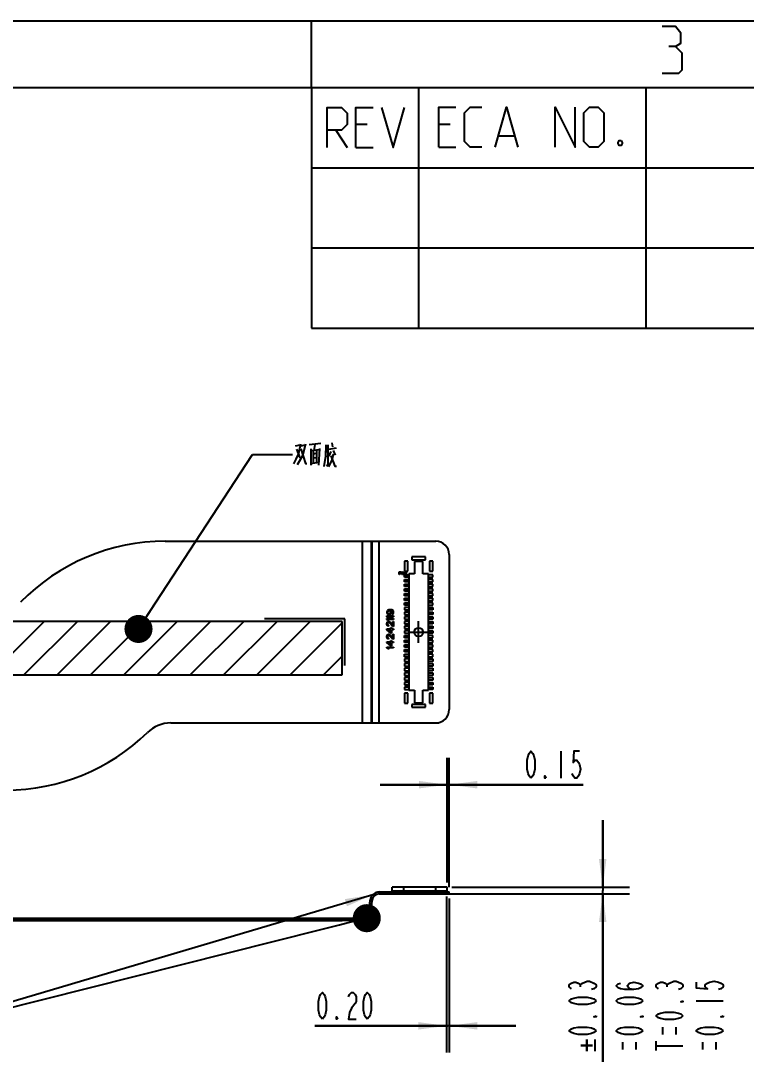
# Model space of a CAD drawing. Header units: millimetres. Extents: x 0 to 210, y 0 to 297.
# Drawn here: x 83.2 to 137.5, y 219.7 to 297 of the extents above; entities that cross this region are included whole.
import ezdxf

# ---------------------------------------------------------------- set-up
doc = ezdxf.new("R2010")
doc.units = ezdxf.units.MM
doc.header["$LTSCALE"] = 19.36
doc.layers.get('0').update_dxf_attribs({"linetype": 'CONTINUOUS'})
doc.layers.add('00_COSMETICS', color=7, linetype='CONTINUOUS')
doc.styles.get("Standard").update_dxf_attribs({"font": 'SIMPLEX.SHX', "width": 0.56})
doc.dimstyles.new('DIMSTYLE_1', dxfattribs={"dimtxt": 2, "dimasz": 2.1, "dimexe": 2, "dimexo": 0.35, "dimgap": 0.5, "dimtad": 1, "dimzin": 0, "dimdsep": 46, "dimtxsty": 'STANDARD', "dimblk": '_FILLED', "dimblk1": '_FILLED', "dimblk2": '_FILLED', "dimcen": 0.09, "dimazin": 0, "dimtol": 1, "dimtp": 0.03, "dimtm": 0.03, "dimtfac": 1, "dimtofl": 0, "dimtmove": 0, "dimatfit": 3, "dimldrblk": '_FILLED', "dimfxl": 1, "dimtolj": 1, "dimtzin": 0, "dimarcsym": 0})
doc.dimstyles.new('DIMSTYLE_3', dxfattribs={"dimtxt": 2, "dimasz": 2.1, "dimexe": 2, "dimexo": 0.35, "dimgap": 0.5, "dimtad": 1, "dimzin": 0, "dimdsep": 46, "dimtxsty": 'STANDARD', "dimblk": '_FILLED', "dimblk1": '_FILLED', "dimblk2": '_FILLED', "dimcen": 0.09, "dimazin": 0, "dimtp": 0.01, "dimtm": 0.01, "dimtfac": 1, "dimtofl": 0, "dimtmove": 0, "dimatfit": 3, "dimldrblk": '_FILLED', "dimfxl": 1, "dimtolj": 1, "dimtzin": 0, "dimarcsym": 0})
doc.dimstyles.get("Standard").update_dxf_attribs({"dimtxt": 2, "dimasz": 2.1, "dimexe": 2, "dimexo": 0.35, "dimtad": 1, "dimzin": 0, "dimdsep": 46, "dimtxsty": 'STANDARD', "dimblk": '_FILLED', "dimblk1": '_FILLED', "dimblk2": '_FILLED', "dimcen": 0.09, "dimazin": 0, "dimtol": 1, "dimtp": 0.01, "dimtm": 0.01, "dimtfac": 1, "dimtofl": 0, "dimtmove": 0, "dimatfit": 3, "dimldrblk": '_FILLED', "dimfxl": 1, "dimtolj": 1, "dimtzin": 0, "dimarcsym": 0})

# ---------------------------------------------------------------- blocks, each defined once
blk = doc.blocks.new('_FILLED')
at = {"color": 0, "linetype": 'BYBLOCK'}
blk.add_solid([(0, 0), (-1, 0.133), (-1, -0.133)], dxfattribs=at)
blk = doc.blocks.new('*D0')
at = {"color": 2}
for p, q in [((126.777, 232.192), (126.777, 237.192)), ((126.777, 237.192), (126.777, 231.937)), ((115.486, 232.192), (128.777, 232.192)), ((114.636, 231.682), (128.777, 231.682)), ((126.777, 215.35), (126.777, 231.937)), ((126.777, 231.682), (126.777, 215.35))]:
    blk.add_line(p, q, dxfattribs=at)
at = {"color": 2, "xscale": 2.1, "yscale": 2.1, "zscale": 2.1}
for p, rotation in [((126.777, 232.192), 270), ((126.777, 231.682), 90)]:
    blk.add_blockref('_FILLED', p, dxfattribs=dict(at, rotation=rotation))
blk = doc.blocks.new('*D3')
at = {"color": 2}
for p, q in [((63.866, 229.722), (63.866, 234.722)), ((63.866, 234.722), (63.866, 229.697)), ((63.866, 213.446), (63.866, 229.697)), ((63.866, 229.672), (63.866, 213.446))]:
    blk.add_line(p, q, dxfattribs=at)
at = {"color": 2, "xscale": 2.1, "yscale": 2.1, "zscale": 2.1}
for p, rotation in [((63.866, 229.722), 270), ((63.866, 229.672), 90)]:
    blk.add_blockref('_FILLED', p, dxfattribs=dict(at, rotation=rotation))
blk = doc.blocks.new('*D9')
at = {"color": 2}
for p, q in [((115.086, 231.482), (115.086, 219.817)), ((115.286, 231.332), (115.286, 219.817)), ((115.086, 221.817), (105.245, 221.817)), ((105.245, 221.817), (115.186, 221.817)), ((120.286, 221.817), (115.186, 221.817)), ((115.286, 221.817), (120.286, 221.817))]:
    blk.add_line(p, q, dxfattribs=at)
at = {"color": 2, "xscale": 2.1, "yscale": 2.1, "zscale": 2.1}
blk.add_blockref('_FILLED', (115.086, 221.817), dxfattribs=at)
at = {"color": 2, "xscale": 2.1, "yscale": 2.1, "zscale": 2.1, "rotation": 180}
blk.add_blockref('_FILLED', (115.286, 221.817), dxfattribs=at)
blk = doc.blocks.new('*D10')
at = {"color": 2}
for p, q in [((115.136, 232.542), (115.136, 241.853)), ((115.286, 232.182), (115.286, 241.853)), ((115.136, 239.853), (110.136, 239.853)), ((110.136, 239.853), (115.211, 239.853)), ((125.327, 239.853), (115.211, 239.853)), ((115.286, 239.853), (125.327, 239.853))]:
    blk.add_line(p, q, dxfattribs=at)
at = {"color": 2, "xscale": 2.1, "yscale": 2.1, "zscale": 2.1}
blk.add_blockref('_FILLED', (115.136, 239.853), dxfattribs=at)
at = {"color": 2, "xscale": 2.1, "yscale": 2.1, "zscale": 2.1, "rotation": 180}
blk.add_blockref('_FILLED', (115.286, 239.853), dxfattribs=at)

msp = doc.modelspace()

# ---------------------------------------------------------------- linework, layer by layer
at = {"color": 2}
for p, q in [((0, 297), (210, 297)), ((105, 292), (105, 297)), ((105, 292), (205, 292)), ((105, 292), (105, 274)), ((105, 292), (105, 274)), ((113, 292), (113, 274)), ((113, 292), (113, 274)), ((130, 292), (130, 274)), ((130, 292), (130, 274)), ((109.164, 289.227), (108.306, 289.227)), ((115.368, 289.243), (114.51, 289.243)), ((106.806, 288.798), (107.664, 287.512)), ((119.01, 288.385), (120.153, 288.385)), ((108.306, 287.512), (109.592, 287.512)), ((114.51, 287.528), (115.796, 287.528)), ((105, 286), (205, 286)), ((105, 280), (205, 280)), ((105, 280), (205, 280)), ((105, 274), (205, 274)), ((105, 274), (205, 274)), ((103.791, 265.201), (104.138, 265.265)), ((104.218, 265.201), (104.511, 265.265)), ((105.685, 265.362), (104.805, 265.265)), ((105.178, 264.846), (105.258, 265.297)), ((106.058, 265.265), (106.031, 264.426)), ((106.218, 265.265), (106.218, 263.684)), ((106.511, 265.426), (106.565, 265.136)), ((103.871, 264.943), (104.111, 264.297)), ((104.938, 264.975), (104.938, 263.749)), ((105.578, 264.91), (104.938, 264.814)), ((105.125, 264.846), (105.125, 263.91)), ((105.311, 264.62), (105.125, 264.588)), ((105.365, 264.846), (105.365, 263.943)), ((105.551, 263.749), (105.605, 265.007)), ((106.031, 264.426), (105.925, 263.652)), ((106.031, 264.394), (106.191, 264.426)), ((106.058, 265.136), (106.218, 265.168)), ((106.058, 264.749), (106.191, 264.814)), ((106.298, 264.943), (106.858, 265.039)), ((106.431, 264.781), (106.298, 264.426)), ((106.618, 264.846), (106.751, 264.491)), ((104.938, 263.878), (105.551, 263.975)), ((105.125, 264.297), (105.311, 264.33)), ((106.218, 263.652), (106.111, 263.781)), ((80.986, 248.07), (84.986, 252.07)), ((83.475, 248.07), (87.475, 252.07)), ((85.964, 248.07), (89.964, 252.07)), ((88.453, 248.07), (92.453, 252.07)), ((90.942, 248.07), (94.942, 252.07)), ((93.431, 248.07), (97.431, 252.07)), ((95.92, 248.07), (99.92, 252.07)), ((98.409, 248.07), (102.409, 252.07)), ((100.898, 248.07), (104.898, 252.07)), ((103.387, 248.07), (107.283, 251.965)), ((105.876, 248.07), (107.283, 249.476)), ((123.647, 242.353), (123.647, 240.353)), ((125.11, 224.737), (125.11, 224.877)), ((131.61, 224.737), (131.61, 224.877)), ((133.777, 223.687), (135.777, 223.687)), ((131.277, 221.167), (131.277, 221.727)), ((132.277, 221.167), (132.277, 221.727)), ((128.277, 220.047), (128.277, 220.607)), ((129.277, 220.047), (129.277, 220.607)), ((130.777, 219.977), (130.777, 220.677)), ((134.277, 220.047), (134.277, 220.607)), ((135.277, 220.047), (135.277, 220.607)), ((130.777, 220.327), (132.777, 220.327))]:
    msp.add_line(p, q, dxfattribs=at)
at = {"color": 7}
for p, q in [((25, 292), (205, 292)), ((105, 286), (205, 286)), ((94.047, 258.07), (114.286, 258.07)), ((115.286, 257.07), (115.286, 245.47)), ((107.283, 252.07), (43.829, 252.07)), ((107.283, 248.07), (107.283, 252.07)), ((43.829, 248.07), (107.283, 248.07)), ((94.462, 244.47), (114.286, 244.47)), ((115.136, 232.192), (111.036, 232.192)), ((111.036, 231.892), (111.036, 232.192)), ((115.136, 231.892), (115.136, 232.192)), ((109.311, 230.356), (109.386, 231.212)), ((109.46, 230.343), (109.535, 231.198)), ((110.063, 231.832), (115.286, 231.832)), ((110.063, 231.682), (115.286, 231.682)), ((115.136, 231.892), (111.036, 231.892)), ((111.086, 231.832), (111.086, 231.892)), ((115.086, 231.832), (115.086, 231.892)), ((115.286, 231.682), (115.286, 231.832)), ((42.329, 229.872), (108.783, 229.872)), ((42.329, 229.722), (108.783, 229.722)), ((107.283, 229.672), (43.829, 229.672)), ((107.283, 229.722), (107.283, 229.672))]:
    msp.add_line(p, q, dxfattribs=at)
at = {"color": 9}
for p, q in [((108.783, 258.07), (108.783, 244.47)), ((109.46, 258.07), (109.46, 244.47)), ((109.535, 244.47), (109.535, 258.07)), ((110.063, 244.47), (110.063, 258.07)), ((111.886, 231.832), (111.886, 232.192)), ((114.286, 231.682), (114.286, 232.192)), ((109.535, 231.198), (109.386, 231.212)), ((110.063, 231.682), (110.063, 231.832)), ((94.047, 229.722), (94.047, 229.872)), ((108.783, 229.722), (108.783, 229.872)), ((109.46, 230.343), (109.311, 230.356))]:
    msp.add_line(p, q, dxfattribs=at)
at = {"color": 4}
for p, q in [((107.483, 252.27), (101.483, 252.27)), ((107.483, 248.77), (107.483, 252.27))]:
    msp.add_line(p, q, dxfattribs=at)
at = {"color": 2}
for points in [[(132.215, 295.073), (132.631, 295.323), (132.631, 296.073), (132.215, 296.573), (131.215, 296.573)], [(131.215, 293.073), (132.465, 293.073), (132.715, 293.323), (132.715, 294.573), (132.215, 295.073), (131.715, 295.073)], [(106.164, 287.512), (106.164, 290.512), (107.235, 290.512), (107.664, 290.084), (107.664, 289.227), (107.235, 288.798), (106.164, 288.798)], [(108.306, 287.512), (108.306, 290.512), (109.592, 290.512)], [(110.235, 290.512), (111.092, 287.512), (111.949, 290.512)], [(114.51, 287.528), (114.51, 290.528), (115.796, 290.528)], [(117.725, 287.528), (116.868, 287.528), (116.439, 287.957), (116.439, 290.1), (116.868, 290.528), (117.725, 290.528)], [(118.725, 287.528), (119.582, 290.528), (120.439, 287.528)], [(123.225, 287.528), (123.225, 290.528), (124.725, 287.528), (124.725, 290.528)], [(125.368, 287.957), (125.368, 290.1), (125.796, 290.528), (126.439, 290.528), (126.868, 290.1), (126.868, 287.957), (126.439, 287.528), (125.796, 287.528), (125.368, 287.957)], [(128.153, 288.028), (128.225, 287.886), (128.225, 287.814), (128.153, 287.671), (128.01, 287.671), (127.939, 287.814), (127.939, 287.886), (128.01, 288.028), (128.153, 288.028)], [(104.165, 265.33), (104.005, 264.62), (103.818, 264.201), (103.631, 263.846)], [(104.538, 265.33), (104.325, 264.459), (103.925, 263.781)], [(104.191, 264.975), (104.538, 263.878), (104.645, 263.878)], [(106.618, 264.588), (106.538, 264.201), (106.271, 263.62)], [(106.431, 264.459), (106.725, 263.684), (106.858, 263.684)], [(121.407, 240.353), (121.267, 240.52), (121.197, 240.687), (121.127, 241.02), (121.127, 241.687), (121.197, 242.02), (121.267, 242.187), (121.407, 242.353), (121.547, 242.187), (121.617, 242.02), (121.687, 241.687), (121.687, 241.02), (121.617, 240.687), (121.547, 240.52), (121.407, 240.353)], [(125.047, 242.353), (124.627, 242.353), (124.557, 241.52), (124.697, 241.687), (124.837, 241.687), (124.977, 241.52), (125.047, 241.353), (125.117, 241.02), (125.047, 240.687), (124.977, 240.52), (124.837, 240.353), (124.697, 240.353), (124.557, 240.52), (124.487, 240.687)], [(122.527, 240.353), (122.457, 240.353), (122.457, 240.52), (122.527, 240.353)], [(124.444, 224.597), (124.277, 224.737), (124.277, 224.877), (124.444, 225.017), (124.61, 225.087), (124.777, 225.087), (124.944, 225.017), (125.11, 224.877), (125.277, 225.017), (125.444, 225.087), (125.61, 225.157), (125.777, 225.157), (126.11, 225.017)], [(126.11, 225.017), (126.277, 224.877), (126.277, 224.737), (126.11, 224.597), (125.944, 224.527)], [(129.11, 224.527), (128.777, 224.597), (128.61, 224.807), (128.777, 225.017), (129.11, 225.087), (129.444, 225.017), (129.61, 224.947), (129.777, 224.807), (129.61, 224.667), (129.444, 224.597), (129.11, 224.527), (128.444, 224.527), (128.11, 224.597), (127.944, 224.667), (127.777, 224.807), (127.944, 224.947), (128.11, 225.017)], [(130.944, 224.597), (130.777, 224.737), (130.777, 224.877), (130.944, 225.017), (131.11, 225.087), (131.277, 225.087), (131.444, 225.017), (131.61, 224.877), (131.777, 225.017), (132.11, 225.157)], [(132.11, 225.157), (132.277, 225.157), (132.444, 225.087), (132.61, 225.017), (132.777, 224.877), (132.777, 224.737), (132.61, 224.597), (132.444, 224.527)], [(133.777, 225.087), (133.777, 224.667), (134.61, 224.597), (134.444, 224.737), (134.444, 224.877), (134.61, 225.017), (134.777, 225.087), (135.11, 225.157), (135.444, 225.087), (135.61, 225.017), (135.777, 224.877), (135.777, 224.737), (135.61, 224.597), (135.444, 224.527)], [(105.805, 222.317), (105.665, 222.483), (105.595, 222.65), (105.525, 222.983), (105.525, 223.65), (105.595, 223.983), (105.665, 224.15), (105.805, 224.317), (105.945, 224.15), (106.015, 223.983), (106.085, 223.65), (106.085, 222.983), (106.015, 222.65), (105.945, 222.483), (105.805, 222.317)], [(107.765, 223.983), (107.835, 224.15), (107.975, 224.317), (108.115, 224.317), (108.255, 224.15), (108.325, 223.983), (108.325, 223.65), (108.255, 223.483)], [(109.165, 222.317), (109.025, 222.483), (108.955, 222.65), (108.885, 222.983), (108.885, 223.65), (108.955, 223.983), (109.025, 224.15), (109.165, 224.317), (109.305, 224.15), (109.375, 223.983), (109.445, 223.65), (109.445, 222.983), (109.375, 222.65), (109.305, 222.483), (109.165, 222.317)], [(108.255, 223.483), (107.975, 223.15), (107.835, 222.817), (107.765, 222.317), (108.325, 222.317)], [(126.277, 223.687), (126.11, 223.547), (125.944, 223.477), (125.61, 223.407), (124.944, 223.407), (124.61, 223.477), (124.444, 223.547), (124.277, 223.687), (124.444, 223.827), (124.61, 223.897), (124.944, 223.967), (125.61, 223.967), (125.944, 223.897), (126.11, 223.827), (126.277, 223.687)], [(129.777, 223.687), (129.61, 223.547), (129.444, 223.477), (129.11, 223.407), (128.444, 223.407), (128.11, 223.477), (127.944, 223.547), (127.777, 223.687), (127.944, 223.827), (128.11, 223.897), (128.444, 223.967), (129.11, 223.967), (129.444, 223.897), (129.61, 223.827), (129.777, 223.687)], [(132.777, 223.687), (132.777, 223.617), (132.61, 223.617), (132.777, 223.687)], [(132.777, 222.567), (132.61, 222.427), (132.444, 222.357), (132.11, 222.287), (131.444, 222.287), (131.11, 222.357), (130.944, 222.427), (130.777, 222.567), (130.944, 222.707), (131.11, 222.777), (131.444, 222.847), (132.11, 222.847), (132.444, 222.777), (132.61, 222.707), (132.777, 222.567)], [(106.925, 222.317), (106.855, 222.317), (106.855, 222.483), (106.925, 222.317)], [(126.277, 222.567), (126.277, 222.497), (126.11, 222.497), (126.277, 222.567)], [(129.777, 222.567), (129.777, 222.497), (129.61, 222.497), (129.777, 222.567)], [(135.777, 222.567), (135.777, 222.497), (135.61, 222.497), (135.777, 222.567)], [(126.277, 221.447), (126.11, 221.307), (125.944, 221.237), (125.61, 221.167), (124.944, 221.167), (124.61, 221.237), (124.444, 221.307), (124.277, 221.447), (124.444, 221.587), (124.61, 221.657), (124.944, 221.727), (125.61, 221.727), (125.944, 221.657), (126.11, 221.587), (126.277, 221.447)], [(129.777, 221.447), (129.61, 221.307), (129.444, 221.237), (129.11, 221.167), (128.444, 221.167), (128.11, 221.237), (127.944, 221.307), (127.777, 221.447), (127.944, 221.587), (128.11, 221.657), (128.444, 221.727), (129.11, 221.727), (129.444, 221.657), (129.61, 221.587), (129.777, 221.447)], [(135.777, 221.447), (135.61, 221.307), (135.444, 221.237), (135.11, 221.167), (134.444, 221.167), (134.11, 221.237), (133.944, 221.307), (133.777, 221.447), (133.944, 221.587), (134.11, 221.657), (134.444, 221.727), (135.11, 221.727), (135.444, 221.657), (135.61, 221.587), (135.777, 221.447)]]:
    msp.add_lwpolyline(points, dxfattribs=at)
at = {"color": 7}
for centre, radius, start, end in [((94.047, 242.97), 15.1, 90, 135.74876), ((114.286, 257.07), 1, 0, 90), ((114.286, 245.47), 1, 270, 360), ((94.462, 241.97), 2.5, 90, 134.35876), ((82.157, 254.553), 15.1, 270, 314.35876), ((110.063, 231.152), 0.68, 90, 175), ((110.063, 231.152), 0.53, 90, 175), ((108.783, 230.402), 0.53, 270, 355), ((108.783, 230.402), 0.68, 270, 355)]:
    msp.add_arc(centre, radius, start, end, dxfattribs=at)
at = {"color": 2}
for points in [[(125.122, 220.433), (125.5, 220.27), (125.122, 220.27)], [(125.5, 220.27), (125.122, 220.433), (125.5, 220.433)], [(125.5, 220.433), (125.5, 220.811), (125.664, 219.902)], [(125.664, 220.27), (125.664, 219.902), (125.5, 220.811)], [(125.664, 220.433), (125.664, 220.27), (125.5, 220.811)], [(125.664, 220.433), (125.5, 220.811), (125.664, 220.811)], [(125.5, 220.27), (125.5, 220.433), (125.664, 219.902)], [(125.664, 220.433), (126.032, 220.27), (125.664, 220.27)], [(126.032, 220.27), (125.664, 220.433), (126.032, 220.433)], [(126.124, 220.811), (126.277, 219.902), (126.124, 219.902)], [(126.277, 219.902), (126.124, 220.811), (126.277, 220.811)], [(125.5, 220.27), (125.664, 219.902), (125.5, 219.902)]]:
    msp.add_solid(points, dxfattribs=at)
at = {"layer": '00_COSMETICS', "color": 2}
for p, q in [((113.526, 256.893), (112.486, 256.893)), ((112.486, 256.893), (112.486, 256.678)), ((113.526, 256.678), (113.526, 256.893)), ((112.191, 256.58), (111.956, 256.58)), ((111.956, 256.58), (111.956, 255.83)), ((112.191, 255.83), (112.191, 256.58)), ((112.486, 256.678), (113.526, 256.678)), ((113.326, 256.558), (112.686, 256.558)), ((112.686, 256.558), (112.686, 255.615)), ((113.326, 255.615), (113.326, 256.558)), ((114.056, 256.58), (113.821, 256.58)), ((113.821, 256.58), (113.821, 255.83)), ((114.056, 255.83), (114.056, 256.58)), ((111.557, 255.782), (111.661, 255.782)), ((111.557, 255.573), (111.557, 255.782)), ((111.583, 255.573), (111.557, 255.573)), ((111.666, 255.76), (111.583, 255.76)), ((111.583, 255.76), (111.583, 255.693)), ((111.583, 255.693), (111.666, 255.693)), ((111.661, 255.667), (111.583, 255.667)), ((111.583, 255.667), (111.583, 255.573)), ((111.661, 255.782), (111.683, 255.778)), ((111.683, 255.671), (111.661, 255.667)), ((111.679, 255.756), (111.666, 255.76)), ((111.666, 255.693), (111.679, 255.698)), ((111.687, 255.747), (111.679, 255.756)), ((111.679, 255.698), (111.687, 255.707)), ((111.683, 255.778), (111.7, 255.765)), ((111.7, 255.685), (111.683, 255.671)), ((111.692, 255.734), (111.687, 255.747)), ((111.687, 255.707), (111.692, 255.72)), ((111.692, 255.72), (111.692, 255.734)), ((111.7, 255.765), (111.714, 255.747)), ((111.714, 255.702), (111.7, 255.685)), ((111.714, 255.747), (111.718, 255.734)), ((111.718, 255.716), (111.714, 255.702)), ((111.718, 255.734), (111.718, 255.716)), ((111.753, 255.782), (111.779, 255.782)), ((111.753, 255.573), (111.753, 255.782)), ((111.779, 255.573), (111.753, 255.573)), ((111.779, 255.782), (111.779, 255.573)), ((111.814, 255.782), (111.853, 255.782)), ((111.814, 255.573), (111.814, 255.782)), ((111.84, 255.573), (111.814, 255.573)), ((111.949, 255.573), (111.84, 255.756)), ((111.84, 255.756), (111.84, 255.573)), ((111.853, 255.782), (111.962, 255.605)), ((111.988, 255.573), (111.949, 255.573)), ((111.956, 255.83), (112.191, 255.83)), ((111.956, 255.56), (112.281, 255.56)), ((111.956, 255.38), (111.956, 255.56)), ((112.281, 255.38), (111.956, 255.38)), ((111.956, 255.21), (112.281, 255.21)), ((111.956, 255.03), (111.956, 255.21)), ((111.962, 255.782), (111.988, 255.782)), ((111.962, 255.605), (111.962, 255.782)), ((111.988, 255.782), (111.988, 255.573)), ((112.023, 255.751), (112.049, 255.782)), ((112.023, 255.716), (112.023, 255.751)), ((112.049, 255.747), (112.023, 255.716)), ((112.049, 255.782), (112.075, 255.782)), ((112.049, 255.573), (112.049, 255.747)), ((112.075, 255.573), (112.049, 255.573)), ((112.075, 255.782), (112.075, 255.573)), ((112.686, 255.615), (112.281, 255.615)), ((112.281, 255.615), (112.281, 246.925)), ((113.731, 255.615), (113.326, 255.615)), ((113.731, 246.925), (113.731, 255.615)), ((114.056, 255.56), (113.731, 255.56)), ((113.731, 255.38), (114.056, 255.38)), ((114.056, 255.21), (113.731, 255.21)), ((113.821, 255.83), (114.056, 255.83)), ((114.056, 255.38), (114.056, 255.56)), ((114.056, 255.03), (114.056, 255.21)), ((112.281, 255.03), (111.956, 255.03)), ((111.956, 254.86), (112.281, 254.86)), ((111.956, 254.68), (111.956, 254.86)), ((112.281, 254.68), (111.956, 254.68)), ((111.956, 254.51), (112.281, 254.51)), ((111.956, 254.33), (111.956, 254.51)), ((113.731, 255.03), (114.056, 255.03)), ((114.056, 254.86), (113.731, 254.86)), ((113.731, 254.68), (114.056, 254.68)), ((114.056, 254.51), (113.731, 254.51)), ((114.056, 254.68), (114.056, 254.86)), ((114.056, 254.33), (114.056, 254.51)), ((112.281, 254.33), (111.956, 254.33)), ((111.956, 254.16), (112.281, 254.16)), ((111.956, 253.98), (111.956, 254.16)), ((112.281, 253.98), (111.956, 253.98)), ((111.956, 253.81), (112.281, 253.81)), ((111.956, 253.63), (111.956, 253.81)), ((112.281, 253.63), (111.956, 253.63)), ((113.731, 254.33), (114.056, 254.33)), ((114.056, 254.16), (113.731, 254.16)), ((113.731, 253.98), (114.056, 253.98)), ((114.056, 253.81), (113.731, 253.81)), ((113.731, 253.63), (114.056, 253.63)), ((114.056, 253.98), (114.056, 254.16)), ((114.056, 253.63), (114.056, 253.81)), ((110.642, 252.827), (110.631, 252.775)), ((110.674, 252.879), (110.642, 252.827)), ((110.716, 252.91), (110.674, 252.879)), ((110.695, 252.816), (110.684, 252.785)), ((110.716, 252.847), (110.695, 252.816)), ((110.769, 252.931), (110.716, 252.91)), ((110.748, 252.868), (110.716, 252.847)), ((110.78, 252.879), (110.748, 252.868)), ((110.844, 252.941), (110.769, 252.931)), ((110.801, 252.879), (110.78, 252.879)), ((110.833, 252.868), (110.801, 252.879)), ((110.865, 252.847), (110.833, 252.868)), ((110.918, 252.941), (110.844, 252.941)), ((110.886, 252.816), (110.865, 252.847)), ((110.897, 252.785), (110.886, 252.816)), ((110.897, 252.889), (110.918, 252.889)), ((110.94, 252.827), (110.897, 252.889)), ((110.993, 252.931), (110.918, 252.941)), ((110.918, 252.889), (110.982, 252.879)), ((110.95, 252.775), (110.94, 252.827)), ((110.982, 252.879), (111.014, 252.868)), ((111.046, 252.91), (110.993, 252.931)), ((111.014, 252.868), (111.046, 252.847)), ((111.089, 252.879), (111.046, 252.91)), ((111.046, 252.847), (111.067, 252.816)), ((111.067, 252.816), (111.078, 252.785)), ((111.121, 252.827), (111.089, 252.879)), ((111.131, 252.775), (111.121, 252.827)), ((111.956, 253.46), (112.281, 253.46)), ((111.956, 253.28), (111.956, 253.46)), ((112.281, 253.28), (111.956, 253.28)), ((112.281, 253.11), (111.956, 253.11)), ((111.956, 253.11), (111.956, 252.93)), ((111.956, 252.93), (112.281, 252.93)), ((114.056, 253.46), (113.731, 253.46)), ((113.731, 253.28), (114.056, 253.28)), ((113.731, 253.11), (114.056, 253.11)), ((114.056, 252.93), (113.731, 252.93)), ((114.056, 253.28), (114.056, 253.46)), ((114.056, 253.11), (114.056, 252.93)), ((110.631, 252.775), (110.631, 252.722)), ((110.631, 252.722), (110.642, 252.67)), ((110.631, 252.483), (111.131, 252.483)), ((110.631, 252.42), (110.631, 252.483)), ((110.706, 252.358), (110.631, 252.42)), ((110.631, 252.275), (111.131, 252.275)), ((110.631, 252.212), (110.631, 252.275)), ((110.706, 252.15), (110.631, 252.212)), ((110.642, 252.67), (110.674, 252.618)), ((110.663, 252.014), (110.706, 252.056)), ((110.674, 252.618), (110.716, 252.587)), ((110.684, 252.785), (110.684, 252.712)), ((110.684, 252.712), (110.695, 252.681)), ((110.695, 252.681), (110.716, 252.65)), ((110.791, 252.358), (110.706, 252.358)), ((110.791, 252.15), (110.706, 252.15)), ((110.706, 252.056), (110.748, 252.066)), ((110.716, 252.65), (110.748, 252.629)), ((110.716, 252.587), (110.769, 252.566)), ((111.131, 252.42), (110.716, 252.42)), ((110.716, 252.42), (110.791, 252.358)), ((111.131, 252.212), (110.716, 252.212)), ((110.716, 252.212), (110.791, 252.15)), ((110.748, 252.629), (110.78, 252.618)), ((110.748, 252.066), (110.769, 252.066)), ((110.769, 252.566), (110.812, 252.566)), ((110.769, 252.066), (110.812, 252.056)), ((110.78, 252.618), (110.801, 252.618)), ((110.801, 252.618), (110.833, 252.629)), ((110.812, 252.566), (110.865, 252.587)), ((110.812, 252.056), (110.844, 252.035)), ((110.833, 252.629), (110.865, 252.65)), ((110.865, 252.65), (110.886, 252.681)), ((110.865, 252.587), (110.908, 252.618)), ((110.886, 252.681), (110.897, 252.712)), ((110.897, 252.712), (110.897, 252.785)), ((110.908, 252.618), (110.94, 252.67)), ((110.94, 252.67), (110.95, 252.722)), ((110.95, 252.722), (110.95, 252.775)), ((111.046, 252.66), (111.014, 252.639)), ((111.014, 252.639), (111.014, 252.587)), ((111.014, 252.587), (111.046, 252.597)), ((111.067, 252.691), (111.046, 252.66)), ((111.046, 252.597), (111.089, 252.629)), ((111.078, 252.722), (111.067, 252.691)), ((111.078, 252.785), (111.078, 252.722)), ((111.078, 252.066), (111.131, 252.066)), ((111.078, 251.775), (111.078, 252.066)), ((111.089, 252.629), (111.121, 252.681)), ((111.121, 252.681), (111.131, 252.733)), ((111.131, 252.733), (111.131, 252.775)), ((111.131, 252.483), (111.131, 252.42)), ((111.131, 252.275), (111.131, 252.212)), ((111.131, 252.066), (111.131, 251.691)), ((112.281, 252.76), (111.956, 252.76)), ((111.956, 252.76), (111.956, 252.58)), ((111.956, 252.58), (112.281, 252.58)), ((112.281, 252.41), (111.956, 252.41)), ((111.956, 252.41), (111.956, 252.23)), ((111.956, 252.23), (112.281, 252.23)), ((112.281, 252.06), (111.956, 252.06)), ((111.956, 252.06), (111.956, 251.88)), ((113.006, 250.465), (113.006, 252.075)), ((113.731, 252.76), (114.056, 252.76)), ((114.056, 252.58), (113.731, 252.58)), ((113.731, 252.41), (114.056, 252.41)), ((114.056, 252.23), (113.731, 252.23)), ((113.731, 252.06), (114.056, 252.06)), ((114.056, 252.76), (114.056, 252.58)), ((114.056, 252.41), (114.056, 252.23)), ((114.056, 252.06), (114.056, 251.88)), ((110.631, 251.91), (110.642, 251.972)), ((110.631, 251.868), (110.631, 251.91)), ((110.642, 251.795), (110.631, 251.868)), ((110.631, 251.504), (110.918, 251.504)), ((110.631, 251.441), (110.631, 251.504)), ((110.918, 251.191), (110.631, 251.441)), ((110.642, 251.972), (110.663, 252.014)), ((110.663, 251.754), (110.642, 251.795)), ((110.706, 251.712), (110.663, 251.754)), ((110.695, 251.952), (110.684, 251.9)), ((110.684, 251.9), (110.684, 251.858)), ((110.684, 251.858), (110.695, 251.806)), ((110.716, 251.983), (110.695, 251.952)), ((110.695, 251.806), (110.716, 251.775)), ((110.748, 251.702), (110.706, 251.712)), ((110.748, 252.004), (110.716, 251.983)), ((110.716, 251.775), (110.748, 251.754)), ((110.716, 251.441), (110.918, 251.441)), ((110.918, 251.264), (110.716, 251.441)), ((110.769, 252.004), (110.748, 252.004)), ((110.748, 251.754), (110.748, 251.702)), ((110.812, 251.983), (110.769, 252.004)), ((111.078, 251.691), (110.812, 251.983)), ((110.844, 252.035), (111.078, 251.775)), ((110.918, 251.608), (110.982, 251.608)), ((110.918, 251.504), (110.918, 251.608)), ((110.918, 251.441), (110.918, 251.264)), ((110.982, 251.608), (110.982, 251.504)), ((110.982, 251.504), (111.131, 251.504)), ((111.131, 251.441), (110.982, 251.441)), ((110.982, 251.441), (110.982, 251.191)), ((111.131, 251.691), (111.078, 251.691)), ((111.131, 251.504), (111.131, 251.441)), ((111.956, 251.88), (112.281, 251.88)), ((112.281, 251.71), (111.956, 251.71)), ((111.956, 251.71), (111.956, 251.53)), ((111.956, 251.53), (112.281, 251.53)), ((112.281, 251.36), (111.956, 251.36)), ((111.956, 251.36), (111.956, 251.18)), ((112.281, 251.27), (113.636, 251.27)), ((114.056, 251.88), (113.731, 251.88)), ((113.731, 251.71), (114.056, 251.71)), ((114.056, 251.53), (113.731, 251.53)), ((113.731, 251.36), (114.056, 251.36)), ((114.056, 251.71), (114.056, 251.53)), ((114.056, 251.36), (114.056, 251.18)), ((110.631, 250.952), (110.642, 251.014)), ((110.631, 250.91), (110.631, 250.952)), ((110.642, 250.837), (110.631, 250.91)), ((110.631, 250.545), (110.918, 250.545)), ((110.631, 250.483), (110.631, 250.545)), ((110.642, 251.014), (110.663, 251.056)), ((110.663, 250.795), (110.642, 250.837)), ((110.663, 251.056), (110.706, 251.097)), ((110.706, 250.754), (110.663, 250.795)), ((110.695, 250.993), (110.684, 250.941)), ((110.684, 250.941), (110.684, 250.9)), ((110.684, 250.9), (110.695, 250.847)), ((110.716, 251.025), (110.695, 250.993)), ((110.695, 250.847), (110.716, 250.816)), ((110.706, 251.097), (110.748, 251.108)), ((110.748, 250.743), (110.706, 250.754)), ((110.748, 251.045), (110.716, 251.025)), ((110.716, 250.816), (110.748, 250.795)), ((110.748, 251.108), (110.769, 251.108)), ((110.769, 251.045), (110.748, 251.045)), ((110.748, 250.795), (110.748, 250.743)), ((110.769, 251.108), (110.812, 251.097)), ((110.812, 251.025), (110.769, 251.045)), ((110.812, 251.097), (110.844, 251.077)), ((111.078, 250.733), (110.812, 251.025)), ((110.844, 251.077), (111.078, 250.816)), ((110.982, 251.191), (110.918, 251.191)), ((110.918, 250.65), (110.982, 250.65)), ((110.918, 250.545), (110.918, 250.65)), ((110.982, 250.65), (110.982, 250.545)), ((110.982, 250.545), (111.131, 250.545)), ((111.078, 251.108), (111.131, 251.108)), ((111.078, 250.816), (111.078, 251.108)), ((111.131, 250.733), (111.078, 250.733)), ((111.131, 251.108), (111.131, 250.733)), ((111.131, 250.545), (111.131, 250.483)), ((111.956, 251.18), (112.281, 251.18)), ((111.956, 251.01), (112.281, 251.01)), ((111.956, 250.83), (111.956, 251.01)), ((112.281, 250.83), (111.956, 250.83)), ((111.956, 250.66), (112.281, 250.66)), ((111.956, 250.48), (111.956, 250.66)), ((114.056, 251.18), (113.731, 251.18)), ((114.056, 251.01), (113.731, 251.01)), ((113.731, 250.83), (114.056, 250.83)), ((114.056, 250.66), (113.731, 250.66)), ((114.056, 250.83), (114.056, 251.01)), ((114.056, 250.48), (114.056, 250.66)), ((110.918, 250.233), (110.631, 250.483)), ((110.631, 250.15), (111.131, 250.15)), ((110.631, 250.087), (110.631, 250.15)), ((110.706, 250.025), (110.631, 250.087)), ((110.791, 250.025), (110.706, 250.025)), ((110.716, 250.483), (110.918, 250.483)), ((110.918, 250.306), (110.716, 250.483)), ((111.131, 250.087), (110.716, 250.087)), ((110.716, 250.087), (110.791, 250.025)), ((110.918, 250.483), (110.918, 250.306)), ((110.982, 250.233), (110.918, 250.233)), ((111.131, 250.483), (110.982, 250.483)), ((110.982, 250.483), (110.982, 250.233)), ((111.131, 250.15), (111.131, 250.087)), ((112.281, 250.48), (111.956, 250.48)), ((111.956, 250.31), (112.281, 250.31)), ((111.956, 250.13), (111.956, 250.31)), ((112.281, 250.13), (111.956, 250.13)), ((111.956, 249.96), (112.281, 249.96)), ((111.956, 249.78), (111.956, 249.96)), ((112.281, 249.78), (111.956, 249.78)), ((113.731, 250.48), (114.056, 250.48)), ((114.056, 250.31), (113.731, 250.31)), ((113.731, 250.13), (114.056, 250.13)), ((114.056, 249.96), (113.731, 249.96)), ((113.731, 249.78), (114.056, 249.78)), ((114.056, 250.13), (114.056, 250.31)), ((114.056, 249.78), (114.056, 249.96)), ((111.956, 249.61), (112.281, 249.61)), ((111.956, 249.43), (111.956, 249.61)), ((112.281, 249.43), (111.956, 249.43)), ((112.281, 249.26), (111.956, 249.26)), ((111.956, 249.26), (111.956, 249.08)), ((111.956, 249.08), (112.281, 249.08)), ((114.056, 249.61), (113.731, 249.61)), ((113.731, 249.43), (114.056, 249.43)), ((113.731, 249.26), (114.056, 249.26)), ((114.056, 249.08), (113.731, 249.08)), ((114.056, 249.43), (114.056, 249.61)), ((114.056, 249.26), (114.056, 249.08)), ((112.281, 248.91), (111.956, 248.91)), ((111.956, 248.91), (111.956, 248.73)), ((111.956, 248.73), (112.281, 248.73)), ((112.281, 248.56), (111.956, 248.56)), ((111.956, 248.56), (111.956, 248.38)), ((111.956, 248.38), (112.281, 248.38)), ((112.281, 248.21), (111.956, 248.21)), ((111.956, 248.21), (111.956, 248.03)), ((113.731, 248.91), (114.056, 248.91)), ((114.056, 248.73), (113.731, 248.73)), ((113.731, 248.56), (114.056, 248.56)), ((114.056, 248.38), (113.731, 248.38)), ((113.731, 248.21), (114.056, 248.21)), ((114.056, 248.91), (114.056, 248.73)), ((114.056, 248.56), (114.056, 248.38)), ((114.056, 248.21), (114.056, 248.03)), ((111.956, 248.03), (112.281, 248.03)), ((112.281, 247.86), (111.956, 247.86)), ((111.956, 247.86), (111.956, 247.68)), ((111.956, 247.68), (112.281, 247.68)), ((112.281, 247.51), (111.956, 247.51)), ((111.956, 247.51), (111.956, 247.33)), ((114.056, 248.03), (113.731, 248.03)), ((113.731, 247.86), (114.056, 247.86)), ((114.056, 247.68), (113.731, 247.68)), ((113.731, 247.51), (114.056, 247.51)), ((114.056, 247.86), (114.056, 247.68)), ((114.056, 247.51), (114.056, 247.33)), ((111.956, 247.33), (112.281, 247.33)), ((112.281, 247.16), (111.956, 247.16)), ((111.956, 247.16), (111.956, 246.98)), ((111.956, 246.98), (112.281, 246.98)), ((112.191, 246.71), (111.956, 246.71)), ((111.956, 246.71), (111.956, 245.96)), ((112.191, 245.96), (112.191, 246.71)), ((112.281, 246.925), (112.686, 246.925)), ((112.686, 246.925), (112.686, 245.982)), ((113.326, 246.925), (113.731, 246.925)), ((113.326, 245.982), (113.326, 246.925)), ((114.056, 247.33), (113.731, 247.33)), ((113.731, 247.16), (114.056, 247.16)), ((114.056, 246.98), (113.731, 246.98)), ((114.056, 246.71), (113.821, 246.71)), ((113.821, 246.71), (113.821, 245.96)), ((114.056, 247.16), (114.056, 246.98)), ((114.056, 245.96), (114.056, 246.71)), ((111.956, 245.96), (112.191, 245.96)), ((113.526, 245.862), (112.486, 245.862)), ((112.486, 245.862), (112.486, 245.647)), ((112.686, 245.982), (113.326, 245.982)), ((113.526, 245.647), (113.526, 245.862)), ((113.821, 245.96), (114.056, 245.96)), ((112.486, 245.647), (113.526, 245.647))]:
    msp.add_line(p, q, dxfattribs=at)
msp.add_circle((113.006, 251.27), 0.326, dxfattribs=at)

# ---------------------------------------------------------------- dimensions: what is measured, and where the dimension line sits
at = {"color": 2}
for base, p1, p2, picture, middle in [((115.136, 239.853), (115.286, 231.832), (115.136, 232.192), '*D10', (120.847, 239.853)), ((115.086, 221.817), (115.286, 231.682), (115.086, 231.832), '*D9', (105.245, 221.817))]:
    dim = msp.add_linear_dim(base=base, p1=p1, p2=p2, angle=180, dimstyle='DIMSTYLE_3', dxfattribs=at)
    dim.commit()
    dim.dimension.update_dxf_attribs({"geometry": picture, "text_midpoint": middle, "dimtype": 160})
for base, p1, p2, text, dimstyle, picture, middle in [((126.777, 232.192), (114.286, 231.682), (115.136, 232.192), '<>\\P导电胶 T=0.06\\P钢片 SUS304 T=0.3\\PFPC T=0.15', 'DIMSTYLE_1', '*D0', (126.777, 215.35)), ((63.866, 229.722), (107.283, 229.672), (43.829, 229.722), '<>\\P双面胶厚度', 'DIMSTYLE_3', '*D3', (63.866, 213.446))]:
    dim = msp.add_linear_dim(base=base, p1=p1, p2=p2, angle=90, text=text, dimstyle=dimstyle, dxfattribs=at)
    dim.commit()
    dim.dimension.update_dxf_attribs({"geometry": picture, "text_midpoint": middle, "dimtype": 160})

# ---------------------------------------------------------------- leaders
for points, override in [([(92.047, 251.503), (100.578, 264.555), (103.578, 264.555)], {"dimtad": 0, "dimldrblk": 'DOT'}), ([(109.576, 231.627), (73.231, 220.838), (76.231, 220.838)], {"dimtad": 0}), ([(109.126, 229.87), (73.231, 220.838), (76.231, 220.838)], {"dimtad": 0, "dimldrblk": 'DOT'})]:
    msp.add_leader(points, dimstyle='STANDARD', override=override, dxfattribs=at)

doc.saveas('drawing.dxf')
